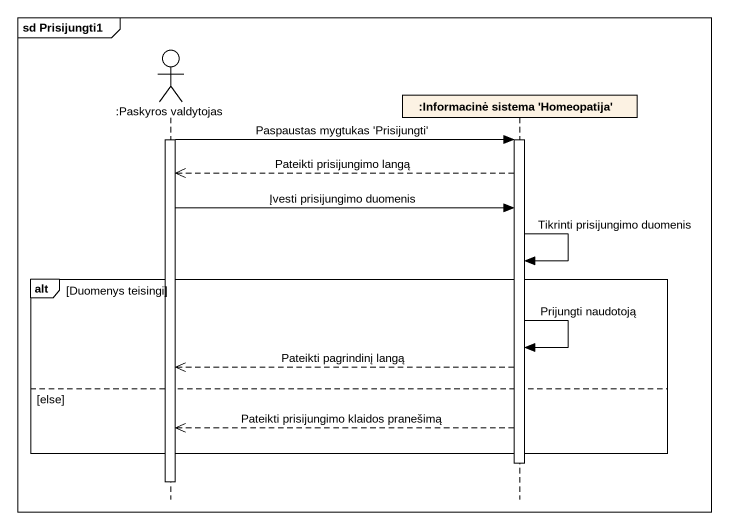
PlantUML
@startuml
mainframe sd Prisijungti1
hide footbox
actor ":Paskyros valdytojas" as Paskyros_valdytojas
participant ":Informacinė sistema 'Homeopatija'" as Informacinė_sistema

activate Paskyros_valdytojas
Paskyros_valdytojas -> Informacinė_sistema : Paspaustas mygtukas 'Prisijungti'
activate Informacinė_sistema
Informacinė_sistema -->> Paskyros_valdytojas : Pateikti prisijungimo langą
Paskyros_valdytojas -> Informacinė_sistema : Įvesti prisijungimo duomenis
Informacinė_sistema -> Informacinė_sistema : Tikrinti prisijungimo duomenis
alt Duomenys teisingi
  Informacinė_sistema -> Informacinė_sistema : Prijungti naudotoją
  Informacinė_sistema -->> Paskyros_valdytojas : Pateikti pagrindinį langą
else else
  Informacinė_sistema -->> Paskyros_valdytojas : Pateikti prisijungimo klaidos pranešimą
end
deactivate Informacinė_sistema
deactivate Paskyros_valdytojas
@enduml
